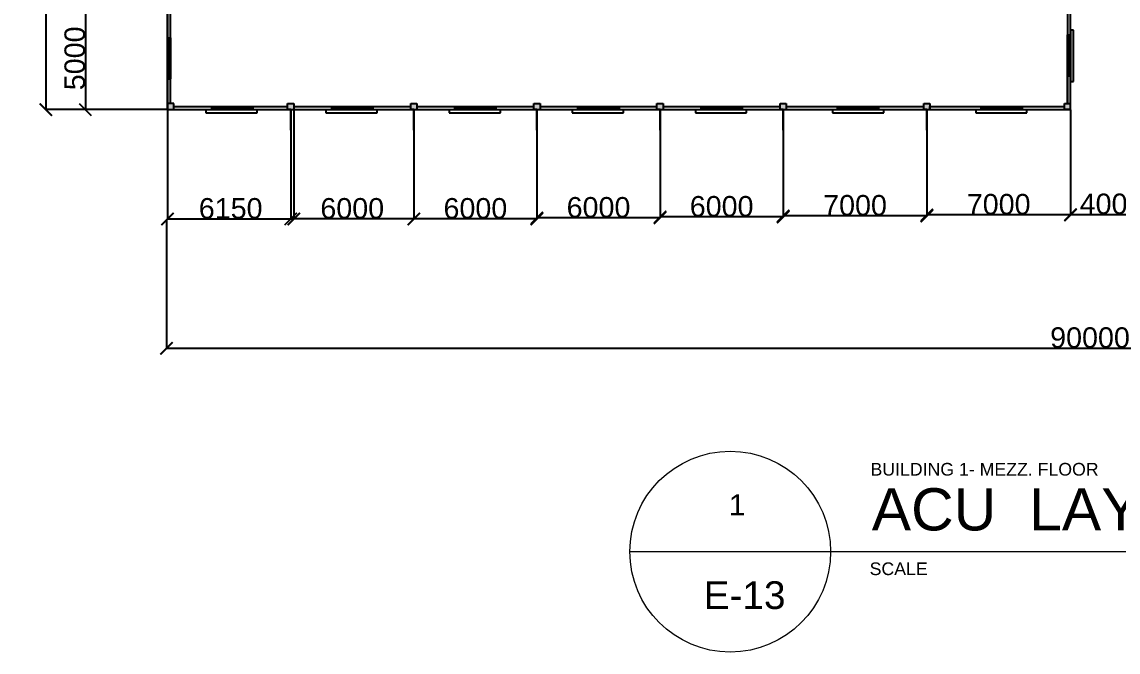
# Model space of a CAD drawing. Header units: millimetres. Extents: x 3339 to 2017737, y 4955 to 2748989.
# Drawn here: x 1580747 to 1634162, y 1636726 to 1667423 of the extents above; entities that cross this region are included whole.
import ezdxf

# ---------------------------------------------------------------- set-up
doc = ezdxf.new("R2010")
doc.units = ezdxf.units.MM
doc.header["$LTSCALE"] = 30
doc.layers.add('MACH BLOCK', color=41, linetype='Continuous', lineweight=5)
doc.layers.add('TEXT MACHLAYOUT', color=255, linetype='Continuous', lineweight=5)
doc.styles.get("Standard").update_dxf_attribs({"font": 'arial.ttf'})
doc.dimstyles.new('ISO-25', dxfattribs={"dimtxt": 1000, "dimasz": 600, "dimexe": 1.25, "dimexo": 0.625, "dimtad": 1, "dimtxsty": 'Standard', "dimblk": 'ARCHTICK', "dimcen": 2.5, "dimclrd": 4, "dimadec": 0, "dimazin": 0, "dimtfac": 1, "dimtmove": 0, "dimatfit": 3, "dimfxl": 1, "dimarcsym": 0})

# ---------------------------------------------------------------- blocks, each defined once
blk = doc.blocks.new('_ArchTick')
at = {"color": 0, "linetype": 'ByBlock', "const_width": 0.15}
blk.add_lwpolyline([(-0.5, -0.5), (0.5, 0.5)], dxfattribs=at)
blk = doc.blocks.new('*D423')
at = {"color": 0, "lineweight": -2, "transparency": 16777216}
for p, q in [((1587843, 1732949), (1581914, 1732949)), ((1587843, 1663149), (1581914, 1663149))]:
    blk.add_line(p, q, dxfattribs=at)
at = {"color": 4, "lineweight": -2, "transparency": 16777216}
blk.add_line((1581915, 1732949), (1581915, 1663149), dxfattribs=at)
at = {"layer": 'Defpoints', "color": 0, "transparency": 16777216}
for p in [(1587844, 1732949), (1581915, 1663149), (1587844, 1663149)]:
    blk.add_point(p, dxfattribs=at)
at = {"color": 4, "lineweight": -2, "transparency": 16777216, "xscale": 600, "yscale": 600, "zscale": 600}
for p, rotation in [((1581915, 1732949), 90), ((1581915, 1663149), 270)]:
    blk.add_blockref('_ArchTick', p, dxfattribs=dict(at, rotation=rotation))
at = {"color": 0, "transparency": 16777216, "insert": (1581404, 1698049), "char_height": 1000, "attachment_point": 5, "rotation": 90}
blk.add_mtext('69800', dxfattribs=at)
blk = doc.blocks.new('*D435')
at = {"color": 0, "lineweight": -2, "transparency": 16777216}
for p, q in [((1587844, 1663148), (1587844, 1657823)), ((1593994, 1663298), (1593994, 1657823))]:
    blk.add_line(p, q, dxfattribs=at)
at = {"color": 4, "lineweight": -2, "transparency": 16777216}
blk.add_line((1587844, 1657824), (1593994, 1657824), dxfattribs=at)
at = {"layer": 'Defpoints', "color": 0, "transparency": 16777216}
for p in [(1587844, 1663149), (1593994, 1663299), (1593994, 1657824)]:
    blk.add_point(p, dxfattribs=at)
at = {"color": 4, "lineweight": -2, "transparency": 16777216, "xscale": 600, "yscale": 600, "zscale": 600, "rotation": 180}
blk.add_blockref('_ArchTick', (1587844, 1657824), dxfattribs=at)
at = {"color": 4, "lineweight": -2, "transparency": 16777216, "xscale": 600, "yscale": 600, "zscale": 600}
blk.add_blockref('_ArchTick', (1593994, 1657824), dxfattribs=at)
at = {"color": 0, "transparency": 16777216, "insert": (1590919, 1658335), "char_height": 1000, "attachment_point": 5}
blk.add_mtext('6150', dxfattribs=at)
blk = doc.blocks.new('*D436')
at = {"color": 0, "lineweight": -2, "transparency": 16777216}
for p, q in [((1593844, 1662148), (1593844, 1657823)), ((1599844, 1662148), (1599844, 1657823))]:
    blk.add_line(p, q, dxfattribs=at)
at = {"color": 4, "lineweight": -2, "transparency": 16777216}
blk.add_line((1599844, 1657824), (1593844, 1657824), dxfattribs=at)
at = {"layer": 'Defpoints', "color": 0, "transparency": 16777216}
for p in [(1593844, 1662149), (1599844, 1662149), (1593844, 1657824)]:
    blk.add_point(p, dxfattribs=at)
at = {"color": 4, "lineweight": -2, "transparency": 16777216, "xscale": 600, "yscale": 600, "zscale": 600, "rotation": 180}
blk.add_blockref('_ArchTick', (1593844, 1657824), dxfattribs=at)
at = {"color": 4, "lineweight": -2, "transparency": 16777216, "xscale": 600, "yscale": 600, "zscale": 600}
blk.add_blockref('_ArchTick', (1599844, 1657824), dxfattribs=at)
at = {"color": 0, "transparency": 16777216, "insert": (1596844, 1658335), "char_height": 1000, "attachment_point": 5}
blk.add_mtext('6000', dxfattribs=at)
blk = doc.blocks.new('*D437')
at = {"color": 0, "lineweight": -2, "transparency": 16777216}
for p, q in [((1599844, 1662148), (1599844, 1657823)), ((1605844, 1662148), (1605844, 1657823))]:
    blk.add_line(p, q, dxfattribs=at)
at = {"color": 4, "lineweight": -2, "transparency": 16777216}
blk.add_line((1605844, 1657824), (1599844, 1657824), dxfattribs=at)
at = {"layer": 'Defpoints', "color": 0, "transparency": 16777216}
for p in [(1599844, 1662149), (1605844, 1662149), (1599844, 1657824)]:
    blk.add_point(p, dxfattribs=at)
at = {"color": 4, "lineweight": -2, "transparency": 16777216, "xscale": 600, "yscale": 600, "zscale": 600, "rotation": 180}
blk.add_blockref('_ArchTick', (1599844, 1657824), dxfattribs=at)
at = {"color": 4, "lineweight": -2, "transparency": 16777216, "xscale": 600, "yscale": 600, "zscale": 600}
blk.add_blockref('_ArchTick', (1605844, 1657824), dxfattribs=at)
at = {"color": 0, "transparency": 16777216, "insert": (1602844, 1658335), "char_height": 1000, "attachment_point": 5}
blk.add_mtext('6000', dxfattribs=at)
blk = doc.blocks.new('*D438')
at = {"color": 0, "lineweight": -2, "transparency": 16777216}
for p, q in [((1605844, 1662148), (1605844, 1657873)), ((1611844, 1662148), (1611844, 1657873))]:
    blk.add_line(p, q, dxfattribs=at)
at = {"color": 4, "lineweight": -2, "transparency": 16777216}
blk.add_line((1611844, 1657874), (1605844, 1657874), dxfattribs=at)
at = {"layer": 'Defpoints', "color": 0, "transparency": 16777216}
for p in [(1605844, 1662149), (1611844, 1662149), (1605844, 1657874)]:
    blk.add_point(p, dxfattribs=at)
at = {"color": 4, "lineweight": -2, "transparency": 16777216, "xscale": 600, "yscale": 600, "zscale": 600, "rotation": 180}
blk.add_blockref('_ArchTick', (1605844, 1657874), dxfattribs=at)
at = {"color": 4, "lineweight": -2, "transparency": 16777216, "xscale": 600, "yscale": 600, "zscale": 600}
blk.add_blockref('_ArchTick', (1611844, 1657874), dxfattribs=at)
at = {"color": 0, "transparency": 16777216, "insert": (1608844, 1658385), "char_height": 1000, "attachment_point": 5}
blk.add_mtext('6000', dxfattribs=at)
blk = doc.blocks.new('*D439')
at = {"color": 0, "lineweight": -2, "transparency": 16777216}
for p, q in [((1611844, 1662148), (1611844, 1657923)), ((1617844, 1662148), (1617844, 1657923))]:
    blk.add_line(p, q, dxfattribs=at)
at = {"color": 4, "lineweight": -2, "transparency": 16777216}
blk.add_line((1617844, 1657924), (1611844, 1657924), dxfattribs=at)
at = {"layer": 'Defpoints', "color": 0, "transparency": 16777216}
for p in [(1611844, 1662149), (1617844, 1662149), (1611844, 1657924)]:
    blk.add_point(p, dxfattribs=at)
at = {"color": 4, "lineweight": -2, "transparency": 16777216, "xscale": 600, "yscale": 600, "zscale": 600, "rotation": 180}
blk.add_blockref('_ArchTick', (1611844, 1657924), dxfattribs=at)
at = {"color": 4, "lineweight": -2, "transparency": 16777216, "xscale": 600, "yscale": 600, "zscale": 600}
blk.add_blockref('_ArchTick', (1617844, 1657924), dxfattribs=at)
at = {"color": 0, "transparency": 16777216, "insert": (1614844, 1658435), "char_height": 1000, "attachment_point": 5}
blk.add_mtext('6000', dxfattribs=at)
blk = doc.blocks.new('*D440')
at = {"color": 0, "lineweight": -2, "transparency": 16777216}
for p, q in [((1617844, 1662148), (1617844, 1657973)), ((1624844, 1662148), (1624844, 1657973))]:
    blk.add_line(p, q, dxfattribs=at)
at = {"color": 4, "lineweight": -2, "transparency": 16777216}
blk.add_line((1624844, 1657974), (1617844, 1657974), dxfattribs=at)
at = {"layer": 'Defpoints', "color": 0, "transparency": 16777216}
for p in [(1617844, 1662149), (1624844, 1662149), (1617844, 1657974)]:
    blk.add_point(p, dxfattribs=at)
at = {"color": 4, "lineweight": -2, "transparency": 16777216, "xscale": 600, "yscale": 600, "zscale": 600, "rotation": 180}
blk.add_blockref('_ArchTick', (1617844, 1657974), dxfattribs=at)
at = {"color": 4, "lineweight": -2, "transparency": 16777216, "xscale": 600, "yscale": 600, "zscale": 600}
blk.add_blockref('_ArchTick', (1624844, 1657974), dxfattribs=at)
at = {"color": 0, "transparency": 16777216, "insert": (1621344, 1658485), "char_height": 1000, "attachment_point": 5}
blk.add_mtext('7000', dxfattribs=at)
blk = doc.blocks.new('*D441')
at = {"color": 0, "lineweight": -2, "transparency": 16777216}
for p, q in [((1624844, 1663148), (1624844, 1658023)), ((1631844, 1663148), (1631844, 1658023))]:
    blk.add_line(p, q, dxfattribs=at)
at = {"color": 4, "lineweight": -2, "transparency": 16777216}
blk.add_line((1631844, 1658024), (1624844, 1658024), dxfattribs=at)
at = {"layer": 'Defpoints', "color": 0, "transparency": 16777216}
for p in [(1624844, 1663149), (1631844, 1663149), (1624844, 1658024)]:
    blk.add_point(p, dxfattribs=at)
at = {"color": 4, "lineweight": -2, "transparency": 16777216, "xscale": 600, "yscale": 600, "zscale": 600, "rotation": 180}
blk.add_blockref('_ArchTick', (1624844, 1658024), dxfattribs=at)
at = {"color": 4, "lineweight": -2, "transparency": 16777216, "xscale": 600, "yscale": 600, "zscale": 600}
blk.add_blockref('_ArchTick', (1631844, 1658024), dxfattribs=at)
at = {"color": 0, "transparency": 16777216, "insert": (1628344, 1658535), "char_height": 1000, "attachment_point": 5}
blk.add_mtext('7000', dxfattribs=at)
blk = doc.blocks.new('*D442')
at = {"color": 0, "lineweight": -2, "transparency": 16777216}
for p, q in [((1631844, 1663148), (1631844, 1658040)), ((1635844, 1663148), (1635844, 1658040))]:
    blk.add_line(p, q, dxfattribs=at)
at = {"color": 4, "lineweight": -2, "transparency": 16777216}
blk.add_line((1631844, 1658042), (1635844, 1658042), dxfattribs=at)
at = {"layer": 'Defpoints', "color": 0, "transparency": 16777216}
for p in [(1631844, 1663149), (1635844, 1663149), (1635844, 1658042)]:
    blk.add_point(p, dxfattribs=at)
at = {"color": 4, "lineweight": -2, "transparency": 16777216, "xscale": 600, "yscale": 600, "zscale": 600, "rotation": 180}
blk.add_blockref('_ArchTick', (1631844, 1658042), dxfattribs=at)
at = {"color": 4, "lineweight": -2, "transparency": 16777216, "xscale": 600, "yscale": 600, "zscale": 600}
blk.add_blockref('_ArchTick', (1635844, 1658042), dxfattribs=at)
at = {"color": 0, "transparency": 16777216, "insert": (1633844, 1658553), "char_height": 1000, "attachment_point": 5}
blk.add_mtext('4000', dxfattribs=at)
blk = doc.blocks.new('*D245')
at = {"color": 0, "lineweight": -2, "transparency": 16777216}
for p, q in [((1677794, 1658191), (1677794, 1651526)), ((1587794, 1657773), (1587794, 1651526))]:
    blk.add_line(p, q, dxfattribs=at)
at = {"color": 4, "lineweight": -2, "transparency": 16777216}
blk.add_line((1587794, 1651527), (1677794, 1651527), dxfattribs=at)
at = {"layer": 'Defpoints', "color": 0, "transparency": 16777216}
for p in [(1677794, 1658192), (1587794, 1657774), (1677794, 1651527)]:
    blk.add_point(p, dxfattribs=at)
at = {"color": 4, "lineweight": -2, "transparency": 16777216, "xscale": 600, "yscale": 600, "zscale": 600, "rotation": 180}
blk.add_blockref('_ArchTick', (1587794, 1651527), dxfattribs=at)
at = {"color": 4, "lineweight": -2, "transparency": 16777216, "xscale": 600, "yscale": 600, "zscale": 600}
blk.add_blockref('_ArchTick', (1677794, 1651527), dxfattribs=at)
at = {"color": 0, "transparency": 16777216, "insert": (1632794, 1652039), "char_height": 1000, "attachment_point": 5}
blk.add_mtext('90000', dxfattribs=at)
blk = doc.blocks.new('*D456')
at = {"color": 0, "lineweight": -2, "transparency": 16777216}
for p, q in [((1587843, 1668149), (1583836, 1668149)), ((1587843, 1663149), (1583836, 1663149))]:
    blk.add_line(p, q, dxfattribs=at)
at = {"color": 4, "lineweight": -2, "transparency": 16777216}
blk.add_line((1583838, 1668149), (1583838, 1663149), dxfattribs=at)
at = {"layer": 'Defpoints', "color": 0, "transparency": 16777216}
for p in [(1587844, 1668149), (1583838, 1663149), (1587844, 1663149)]:
    blk.add_point(p, dxfattribs=at)
at = {"color": 4, "lineweight": -2, "transparency": 16777216, "xscale": 600, "yscale": 600, "zscale": 600}
for p, rotation in [((1583838, 1668149), 90), ((1583838, 1663149), 270)]:
    blk.add_blockref('_ArchTick', p, dxfattribs=dict(at, rotation=rotation))
at = {"color": 0, "transparency": 16777216, "insert": (1583326, 1665649), "char_height": 1000, "attachment_point": 5, "rotation": 90}
blk.add_mtext('5000', dxfattribs=at)

msp = doc.modelspace()

# ---------------------------------------------------------------- hatches: boundary and pattern name
at = {"true_color": 0xf8d731}
h = msp.add_hatch(color=40, dxfattribs=at)
h.dxf.hatch_style = 1
h.paths.add_polyline_path([(1677844.084, 1663448.947), (1677694.084, 1663448.947), (1677544.084, 1663448.947), (1677544.084, 1663298.947), (1677544.084, 1663148.947), (1677844.084, 1663148.947)])
h.paths.add_polyline_path([(1671994.084, 1663448.947), (1671844.084, 1663448.947), (1671694.084, 1663448.947), (1671694.084, 1663298.947), (1671694.084, 1663148.947), (1671994.084, 1663148.947)])
h.paths.add_polyline_path([(1668994.084, 1663448.947), (1668844.084, 1663448.947), (1668694.084, 1663448.947), (1668694.084, 1663298.947), (1668694.084, 1663148.947), (1668994.084, 1663148.947)])
h.paths.add_polyline_path([(1662994.084, 1663448.947), (1662844.084, 1663448.947), (1662694.084, 1663448.947), (1662694.084, 1663298.947), (1662694.084, 1663148.947), (1662994.084, 1663148.947)])
h.paths.add_polyline_path([(1656994.084, 1663448.947), (1656844.084, 1663448.947), (1656694.084, 1663448.947), (1656694.084, 1663298.947), (1656694.084, 1663148.947), (1656994.084, 1663148.947)])
h.paths.add_polyline_path([(1650994.084, 1663448.947), (1650844.084, 1663448.947), (1650694.084, 1663448.947), (1650694.084, 1663298.947), (1650694.084, 1663148.947), (1650994.084, 1663148.947)])
h.paths.add_polyline_path([(1644994.084, 1663448.947), (1644844.084, 1663448.947), (1644694.084, 1663448.947), (1644694.084, 1663298.947), (1644694.084, 1663148.947), (1644994.084, 1663148.947)])
h.paths.add_polyline_path([(1641994.084, 1663448.947), (1641844.084, 1663448.947), (1641694.084, 1663448.947), (1641694.084, 1663298.947), (1641694.084, 1663148.947), (1641994.084, 1663148.947)])
h.paths.add_polyline_path([(1636144.084, 1663448.947), (1635994.084, 1663448.947), (1635844.084, 1663448.947), (1635844.084, 1663148.947), (1636144.084, 1663148.947)])
h.paths.add_polyline_path([(1636144.084, 1666298.947), (1635994.084, 1666298.947), (1635844.084, 1666298.947), (1635844.084, 1665998.947), (1636144.084, 1665998.947)])
h.paths.add_polyline_path([(1636144.084, 1672298.947), (1635994.084, 1672298.947), (1635844.084, 1672298.947), (1635844.084, 1672148.947), (1635844.084, 1671998.947), (1636144.084, 1671998.947)])
h.paths.add_polyline_path([(1636144.084, 1678298.947), (1635994.084, 1678298.947), (1635844.084, 1678298.947), (1635844.084, 1677998.947), (1636144.084, 1677998.947)])
h.paths.add_polyline_path([(1631844.084, 1674298.947), (1631698.192, 1674298.947), (1631548.192, 1674298.947), (1631548.192, 1674148.947), (1631548.192, 1673998.947), (1631844.084, 1673998.947)])
h.paths.add_polyline_path([(1631844.084, 1668148.947), (1631844.084, 1668299.806), (1631548.192, 1668299.806), (1631548.192, 1668149.806), (1631548.192, 1667999.806), (1631844.084, 1667999.806)])
h.paths.add_polyline_path([(1631844.084, 1663448.947), (1631544.084, 1663448.947), (1631544.084, 1663148.947), (1631844.084, 1663148.947)])
h.paths.add_polyline_path([(1677844.084, 1666298.947), (1677694.084, 1666298.947), (1677544.084, 1666298.947), (1677544.084, 1666148.947), (1677544.084, 1665998.947), (1677844.084, 1665998.947)])
h.paths.add_polyline_path([(1677844.084, 1672298.947), (1677694.084, 1672298.947), (1677544.084, 1672298.947), (1677544.084, 1672148.947), (1677544.084, 1671998.947), (1677844.084, 1671998.947)])
h.paths.add_polyline_path([(1677844.084, 1678298.947), (1677694.084, 1678298.947), (1677544.084, 1678298.947), (1677544.084, 1678148.947), (1677544.084, 1677998.947), (1677844.084, 1677998.947)])
h.paths.add_polyline_path([(1624994.084, 1663448.947), (1624694.084, 1663448.947), (1624694.084, 1663148.947), (1624844.084, 1663148.947), (1624994.084, 1663148.947)])
h.paths.add_polyline_path([(1617994.084, 1663448.947), (1617694.084, 1663448.947), (1617694.084, 1663148.947), (1617844.084, 1663148.947), (1617994.084, 1663148.947)])
h.paths.add_polyline_path([(1611994.084, 1663448.947), (1611694.084, 1663448.947), (1611694.084, 1663148.947), (1611844.084, 1663148.947), (1611994.084, 1663148.947)])
h.paths.add_polyline_path([(1605994.084, 1663448.947), (1605694.084, 1663448.947), (1605694.084, 1663148.947), (1605844.084, 1663148.947), (1605994.084, 1663148.947)])
h.paths.add_polyline_path([(1636144.084, 1684298.947), (1635994.084, 1684298.947), (1635844.084, 1684298.947), (1635844.084, 1684148.947), (1635844.084, 1683998.947), (1636144.084, 1683998.947)])
h.paths.add_polyline_path([(1631844.084, 1680298.947), (1631698.192, 1680298.947), (1631548.192, 1680298.947), (1631548.192, 1680148.947), (1631548.192, 1679998.947), (1631844.084, 1679998.947)])
h.paths.add_polyline_path([(1631844.084, 1686298.947), (1631698.192, 1686298.947), (1631548.192, 1686298.947), (1631548.192, 1686148.947), (1631548.192, 1685998.947), (1631844.084, 1685998.947)])
h.paths.add_polyline_path([(1588144.084, 1663448.947), (1587844.084, 1663448.947), (1587844.084, 1663148.947), (1588144.084, 1663148.947)])
h.paths.add_polyline_path([(1593994.084, 1663448.947), (1593694.084, 1663448.947), (1593694.084, 1663148.947), (1593844.084, 1663148.947), (1593994.084, 1663148.947)])
h.paths.add_polyline_path([(1599994.084, 1663448.947), (1599694.084, 1663448.947), (1599694.084, 1663148.947), (1599844.084, 1663148.947), (1599994.084, 1663148.947)])

# ---------------------------------------------------------------- linework, layer by layer
for p, q in [((1587844.084, 1671148.947), (1587844.084, 1663148.947)), ((1587844.084, 1663148.947), (1587844.084, 1668148.947)), ((1631844.084, 1663148.947), (1631844.084, 1668148.947)), ((1587994.084, 1663448.947), (1587994.084, 1667998.947)), ((1631698.192, 1667999.806), (1631698.192, 1663448.947)), ((1631842.521, 1667028.876), (1631842.521, 1664528.876)), ((1631992.521, 1667028.876), (1631842.521, 1667028.876)), ((1631842.521, 1667028.876), (1631842.521, 1667028.876)), ((1631992.521, 1664528.876), (1631992.521, 1667028.876)), ((1587844.084, 1663148.947), (1587844.084, 1664648.947)), ((1587844.084, 1664648.947), (1587994.084, 1664648.947)), ((1631698.192, 1663448.947), (1631698.192, 1664798.947)), ((1631698.192, 1664798.947), (1631848.192, 1664798.947)), ((1631842.521, 1664528.876), (1631992.521, 1664528.876)), ((1588144.084, 1663448.947), (1587844.084, 1663448.947)), ((1588144.084, 1663148.947), (1588144.084, 1663448.947)), ((1593694.084, 1663148.947), (1593694.084, 1663448.947)), ((1593694.084, 1663448.947), (1593994.084, 1663448.947)), ((1593994.084, 1663448.947), (1593994.084, 1663148.947)), ((1599694.084, 1663148.947), (1599694.084, 1663448.947)), ((1599694.084, 1663448.947), (1599994.084, 1663448.947)), ((1599994.084, 1663448.947), (1599994.084, 1663148.947)), ((1605694.084, 1663148.947), (1605694.084, 1663448.947)), ((1605694.084, 1663448.947), (1605994.084, 1663448.947)), ((1605994.084, 1663448.947), (1605994.084, 1663148.947)), ((1611694.084, 1663148.947), (1611694.084, 1663448.947)), ((1611694.084, 1663448.947), (1611994.084, 1663448.947)), ((1611994.084, 1663448.947), (1611994.084, 1663148.947)), ((1617694.084, 1663148.947), (1617694.084, 1663448.947)), ((1617694.084, 1663448.947), (1617994.084, 1663448.947)), ((1617994.084, 1663448.947), (1617994.084, 1663148.947)), ((1624694.084, 1663148.947), (1624694.084, 1663448.947)), ((1624694.084, 1663448.947), (1624994.084, 1663448.947)), ((1624994.084, 1663448.947), (1624994.084, 1663148.947)), ((1631544.084, 1663148.947), (1631544.084, 1663448.947)), ((1631544.084, 1663448.947), (1631844.084, 1663448.947)), ((1587844.084, 1663148.947), (1631844.084, 1663148.947)), ((1587844.084, 1663148.947), (1593844.084, 1663148.947)), ((1587844.084, 1663148.947), (1588144.084, 1663148.947)), ((1588144.084, 1663298.947), (1593694.084, 1663298.947)), ((1588144.084, 1663298.947), (1589994.084, 1663298.947)), ((1592212.521, 1663148.876), (1589712.521, 1663148.876)), ((1589712.521, 1663148.876), (1589712.521, 1662998.876)), ((1589712.521, 1662998.876), (1592212.521, 1662998.876)), ((1589712.521, 1662998.876), (1589712.521, 1662998.876)), ((1589994.084, 1663298.947), (1589994.084, 1663148.947)), ((1592212.521, 1662998.876), (1592212.521, 1663148.876)), ((1593844.084, 1663148.947), (1593694.084, 1663148.947)), ((1593844.084, 1663148.947), (1593844.084, 1662148.947)), ((1593844.084, 1662148.947), (1593844.084, 1663148.947)), ((1593844.084, 1663148.947), (1599844.084, 1663148.947)), ((1593994.084, 1663298.947), (1599694.084, 1663298.947)), ((1593994.084, 1663298.947), (1595844.084, 1663298.947)), ((1593994.084, 1663148.947), (1599844.084, 1663148.947)), ((1598052.521, 1663148.876), (1595552.521, 1663148.876)), ((1595552.521, 1663148.876), (1595552.521, 1662998.876)), ((1595552.521, 1662998.876), (1598052.521, 1662998.876)), ((1595552.521, 1662998.876), (1595552.521, 1662998.876)), ((1595844.084, 1663298.947), (1595844.084, 1663148.947)), ((1598052.521, 1662998.876), (1598052.521, 1663148.876)), ((1599844.084, 1663148.947), (1599694.084, 1663148.947)), ((1599844.084, 1663148.947), (1599844.084, 1662148.947)), ((1599844.084, 1662148.947), (1599844.084, 1663148.947)), ((1599844.084, 1663148.947), (1605844.084, 1663148.947)), ((1599994.084, 1663298.947), (1605694.084, 1663298.947)), ((1599994.084, 1663298.947), (1601844.084, 1663298.947)), ((1599994.084, 1663298.947), (1601844.084, 1663298.947)), ((1599994.084, 1663148.947), (1605844.084, 1663148.947)), ((1604062.521, 1663148.876), (1601562.521, 1663148.876)), ((1601562.521, 1663148.876), (1601562.521, 1662998.876)), ((1601562.521, 1662998.876), (1604062.521, 1662998.876)), ((1601562.521, 1662998.876), (1601562.521, 1662998.876)), ((1601844.084, 1663298.947), (1601844.084, 1663148.947)), ((1604062.521, 1662998.876), (1604062.521, 1663148.876)), ((1605844.084, 1663148.947), (1605694.084, 1663148.947)), ((1605844.084, 1663148.947), (1605844.084, 1662148.947)), ((1605844.084, 1662148.947), (1605844.084, 1663148.947)), ((1605844.084, 1663148.947), (1611844.084, 1663148.947)), ((1605994.084, 1663298.947), (1611694.084, 1663298.947)), ((1605994.084, 1663298.947), (1607844.084, 1663298.947)), ((1605994.084, 1663148.947), (1611844.084, 1663148.947)), ((1610062.521, 1663148.876), (1607562.521, 1663148.876)), ((1607562.521, 1663148.876), (1607562.521, 1662998.876)), ((1607562.521, 1662998.876), (1610062.521, 1662998.876)), ((1607562.521, 1662998.876), (1607562.521, 1662998.876)), ((1607844.084, 1663298.947), (1607844.084, 1663148.947)), ((1610062.521, 1662998.876), (1610062.521, 1663148.876)), ((1611844.084, 1663148.947), (1611694.084, 1663148.947)), ((1611844.084, 1663148.947), (1611844.084, 1662148.947)), ((1611844.084, 1662148.947), (1611844.084, 1663148.947)), ((1611844.084, 1663148.947), (1617844.084, 1663148.947)), ((1611994.084, 1663298.947), (1617694.084, 1663298.947)), ((1611994.084, 1663298.947), (1613844.084, 1663298.947)), ((1611994.084, 1663148.947), (1617844.084, 1663148.947)), ((1616062.521, 1663148.876), (1613562.521, 1663148.876)), ((1613562.521, 1663148.876), (1613562.521, 1662998.876)), ((1613562.521, 1662998.876), (1616062.521, 1662998.876)), ((1613562.521, 1662998.876), (1613562.521, 1662998.876)), ((1613844.084, 1663298.947), (1613844.084, 1663148.947)), ((1616062.521, 1662998.876), (1616062.521, 1663148.876)), ((1617844.084, 1663148.947), (1617694.084, 1663148.947)), ((1617844.084, 1663148.947), (1617844.084, 1662148.947)), ((1617844.084, 1662148.947), (1617844.084, 1663148.947)), ((1617844.084, 1663148.947), (1624844.084, 1663148.947)), ((1617994.084, 1663298.947), (1624694.084, 1663298.947)), ((1617994.084, 1663298.947), (1620494.084, 1663298.947)), ((1617994.084, 1663148.947), (1624844.084, 1663148.947)), ((1622742.521, 1663148.876), (1620242.521, 1663148.876)), ((1620242.521, 1663148.876), (1620242.521, 1662998.876)), ((1620242.521, 1662998.876), (1622742.521, 1662998.876)), ((1620242.521, 1662998.876), (1620242.521, 1662998.876)), ((1620494.084, 1663298.947), (1620494.084, 1663148.947)), ((1620494.084, 1663148.947), (1624994.084, 1663148.947)), ((1622742.521, 1662998.876), (1622742.521, 1663148.876)), ((1624844.084, 1663148.947), (1624694.084, 1663148.947)), ((1624844.084, 1663148.947), (1624844.084, 1662148.947)), ((1624844.084, 1662148.947), (1624844.084, 1663148.947)), ((1624844.084, 1663148.947), (1631844.084, 1663148.947)), ((1624994.084, 1663298.947), (1631544.084, 1663298.947)), ((1624994.084, 1663148.947), (1624994.084, 1663298.947)), ((1624994.084, 1663298.947), (1627494.084, 1663298.947)), ((1624994.084, 1663148.947), (1631844.084, 1663148.947)), ((1629722.521, 1663148.876), (1627222.521, 1663148.876)), ((1627222.521, 1663148.876), (1627222.521, 1662998.876)), ((1627222.521, 1662998.876), (1629722.521, 1662998.876)), ((1627222.521, 1662998.876), (1627222.521, 1662998.876)), ((1627494.084, 1663298.947), (1627494.084, 1663148.947)), ((1629722.521, 1662998.876), (1629722.521, 1663148.876)), ((1631844.084, 1663148.947), (1631544.084, 1663148.947)), ((1631844.084, 1663298.947), (1631844.084, 1663298.947))]:
    msp.add_line(p, q)
at = {"color": 9, "true_color": 0xafd9aa}
for p, q in [((1587844.084, 1666648.947), (1587994.084, 1666648.947)), ((1587844.084, 1664648.947), (1587844.084, 1666648.947)), ((1587844.084, 1666648.947), (1587894.084, 1666648.947)), ((1587894.084, 1666648.947), (1587894.084, 1664648.947)), ((1587944.084, 1664648.947), (1587944.084, 1666648.947)), ((1587994.084, 1666648.947), (1587994.084, 1665648.947)), ((1631698.192, 1666798.947), (1631848.192, 1666798.947)), ((1631698.192, 1664798.947), (1631698.192, 1666798.947)), ((1631698.192, 1666798.947), (1631748.192, 1666798.947)), ((1631748.192, 1666798.947), (1631748.192, 1664798.947)), ((1631798.192, 1664798.947), (1631798.192, 1666798.947)), ((1631848.192, 1666798.947), (1631848.192, 1665798.947)), ((1587994.084, 1665648.947), (1587994.084, 1664648.947)), ((1631848.192, 1665798.947), (1631848.192, 1664798.947)), ((1587994.084, 1664648.947), (1587844.084, 1664648.947)), ((1587894.084, 1664648.947), (1587944.084, 1664648.947)), ((1631848.192, 1664798.947), (1631698.192, 1664798.947)), ((1631748.192, 1664798.947), (1631798.192, 1664798.947)), ((1589994.084, 1663148.947), (1589994.084, 1663298.947)), ((1589994.084, 1663298.947), (1591994.084, 1663298.947)), ((1591994.084, 1663248.947), (1589994.084, 1663248.947)), ((1589994.084, 1663248.947), (1589994.084, 1663198.947)), ((1589994.084, 1663198.947), (1591994.084, 1663198.947)), ((1590994.084, 1663148.947), (1589994.084, 1663148.947)), ((1591994.084, 1663148.947), (1590994.084, 1663148.947)), ((1591994.084, 1663298.947), (1591994.084, 1663148.947)), ((1591994.084, 1663298.947), (1591994.084, 1663248.947)), ((1595844.084, 1663148.947), (1595844.084, 1663298.947)), ((1595844.084, 1663298.947), (1597844.084, 1663298.947)), ((1597844.084, 1663248.947), (1595844.084, 1663248.947)), ((1595844.084, 1663248.947), (1595844.084, 1663198.947)), ((1595844.084, 1663198.947), (1597844.084, 1663198.947)), ((1596844.084, 1663148.947), (1595844.084, 1663148.947)), ((1597844.084, 1663148.947), (1596844.084, 1663148.947)), ((1597844.084, 1663298.947), (1597844.084, 1663148.947)), ((1597844.084, 1663298.947), (1597844.084, 1663248.947)), ((1601844.084, 1663148.947), (1601844.084, 1663298.947)), ((1601844.084, 1663298.947), (1603844.084, 1663298.947)), ((1603844.084, 1663248.947), (1601844.084, 1663248.947)), ((1601844.084, 1663248.947), (1601844.084, 1663198.947)), ((1601844.084, 1663198.947), (1603844.084, 1663198.947)), ((1602844.084, 1663148.947), (1601844.084, 1663148.947)), ((1603844.084, 1663148.947), (1602844.084, 1663148.947)), ((1603844.084, 1663298.947), (1603844.084, 1663148.947)), ((1603844.084, 1663298.947), (1603844.084, 1663248.947)), ((1607844.084, 1663148.947), (1607844.084, 1663298.947)), ((1607844.084, 1663298.947), (1609844.084, 1663298.947)), ((1609844.084, 1663248.947), (1607844.084, 1663248.947)), ((1607844.084, 1663248.947), (1607844.084, 1663198.947)), ((1607844.084, 1663198.947), (1609844.084, 1663198.947)), ((1608844.084, 1663148.947), (1607844.084, 1663148.947)), ((1609844.084, 1663148.947), (1608844.084, 1663148.947)), ((1609844.084, 1663298.947), (1609844.084, 1663148.947)), ((1609844.084, 1663298.947), (1609844.084, 1663248.947)), ((1613844.084, 1663148.947), (1613844.084, 1663298.947)), ((1613844.084, 1663298.947), (1615844.084, 1663298.947)), ((1615844.084, 1663248.947), (1613844.084, 1663248.947)), ((1613844.084, 1663248.947), (1613844.084, 1663198.947)), ((1613844.084, 1663198.947), (1615844.084, 1663198.947)), ((1614844.084, 1663148.947), (1613844.084, 1663148.947)), ((1615844.084, 1663148.947), (1614844.084, 1663148.947)), ((1615844.084, 1663298.947), (1615844.084, 1663148.947)), ((1615844.084, 1663298.947), (1615844.084, 1663248.947)), ((1620494.084, 1663148.947), (1620494.084, 1663298.947)), ((1620494.084, 1663298.947), (1622494.084, 1663298.947)), ((1622494.084, 1663248.947), (1620494.084, 1663248.947)), ((1620494.084, 1663248.947), (1620494.084, 1663198.947)), ((1620494.084, 1663198.947), (1622494.084, 1663198.947)), ((1621494.084, 1663148.947), (1620494.084, 1663148.947)), ((1622494.084, 1663148.947), (1621494.084, 1663148.947)), ((1622494.084, 1663298.947), (1622494.084, 1663148.947)), ((1622494.084, 1663298.947), (1622494.084, 1663248.947)), ((1627494.084, 1663148.947), (1627494.084, 1663298.947)), ((1627494.084, 1663298.947), (1629494.084, 1663298.947)), ((1629494.084, 1663248.947), (1627494.084, 1663248.947)), ((1627494.084, 1663248.947), (1627494.084, 1663198.947)), ((1627494.084, 1663198.947), (1629494.084, 1663198.947)), ((1628494.084, 1663148.947), (1627494.084, 1663148.947)), ((1629494.084, 1663148.947), (1628494.084, 1663148.947)), ((1629494.084, 1663298.947), (1629494.084, 1663148.947)), ((1629494.084, 1663298.947), (1629494.084, 1663248.947))]:
    msp.add_line(p, q, dxfattribs=at)
at = {"layer": 'MACH BLOCK', "color": 85, "true_color": 0x58ba48}
msp.add_line((1610370.377, 1641617.357), (1659756.74, 1641617.357), dxfattribs=at)
at = {"layer": 'MACH BLOCK'}
msp.add_line((1610373.635, 1641617.357), (1610370.377, 1641617.357), dxfattribs=at)
at = {"layer": 'MACH BLOCK', "color": 85, "true_color": 0x58ba48}
msp.add_circle((1615261.924, 1641617.357), 4891.546, dxfattribs=at)

# ---------------------------------------------------------------- texts
at = {"layer": 'TEXT MACHLAYOUT', "attachment_point": 1}
for s, width, gutter_width, heights, insert, char_height in [('BUILDING 1- MEZZ. FLOOR', 13243.68174, 3086.648, [0], (1622097.478, 1645940.467), 617.32954), ('ACU  LAYOUT', 34622.34682, 10288.826, [9272.543], (1622157.991, 1644708.046), 2057.76512), ('1', 2882.53405, 3086.648, [0], (1615198.568, 1644410.482), 1028.883), ('SCALE', 2737.46449, 3086.648, [0], (1622056.123, 1641092.565), 617.3295), ('E-13', 3700.21277, 3086.648, [0], (1613967.566, 1640175.884), 1352.3058)]:
    msp.add_mtext_dynamic_manual_height_columns(s, width=width, gutter_width=gutter_width, heights=heights, dxfattribs=dict(at, insert=insert, char_height=char_height))

# ---------------------------------------------------------------- dimensions: what is measured, and where the dimension line sits
for base, p1, picture, middle in [((1581914.89, 1663148.947), (1587844.084, 1732948.947), '*D423', (1581403.692, 1698048.947)), ((1583837.671, 1663148.947), (1587844.084, 1668148.947), '*D456', (1583326.473, 1665648.947))]:
    dim = msp.add_linear_dim(base=base, p1=p1, p2=(1587844.084, 1663148.947), angle=90, dimstyle='ISO-25')
    dim.commit()
    dim.dimension.update_dxf_attribs({"geometry": picture, "text_midpoint": middle})
for base, p1, p2, picture, middle in [((1593994.084, 1657823.991), (1587844.084, 1663148.947), (1593994.084, 1663298.947), '*D435', (1590919.084, 1658335.189)), ((1624844.084, 1658023.991), (1631844.084, 1663148.947), (1624844.084, 1663148.947), '*D441', (1628344.084, 1658535.189)), ((1635844.084, 1658041.575), (1631844.084, 1663148.947), (1635844.084, 1663148.947), '*D442', (1633844.084, 1658552.773)), ((1593844.084, 1657823.991), (1599844.084, 1662148.947), (1593844.084, 1662148.947), '*D436', (1596844.084, 1658335.189)), ((1599844.084, 1657823.991), (1605844.084, 1662148.947), (1599844.084, 1662148.947), '*D437', (1602844.084, 1658335.189)), ((1605844.084, 1657873.991), (1611844.084, 1662148.947), (1605844.084, 1662148.947), '*D438', (1608844.084, 1658385.189)), ((1611844.084, 1657923.991), (1617844.084, 1662148.947), (1611844.084, 1662148.947), '*D439', (1614844.084, 1658435.189)), ((1617844.084, 1657973.991), (1624844.084, 1662148.947), (1617844.084, 1662148.947), '*D440', (1621344.084, 1658485.189)), ((1677794.084, 1651527.44), (1587794.084, 1657773.991), (1677794.084, 1658191.575), '*D245', (1632794.084, 1652038.638))]:
    dim = msp.add_linear_dim(base=base, p1=p1, p2=p2, dimstyle='ISO-25')
    dim.commit()
    dim.dimension.update_dxf_attribs({"geometry": picture, "text_midpoint": middle})

doc.saveas('drawing.dxf')
